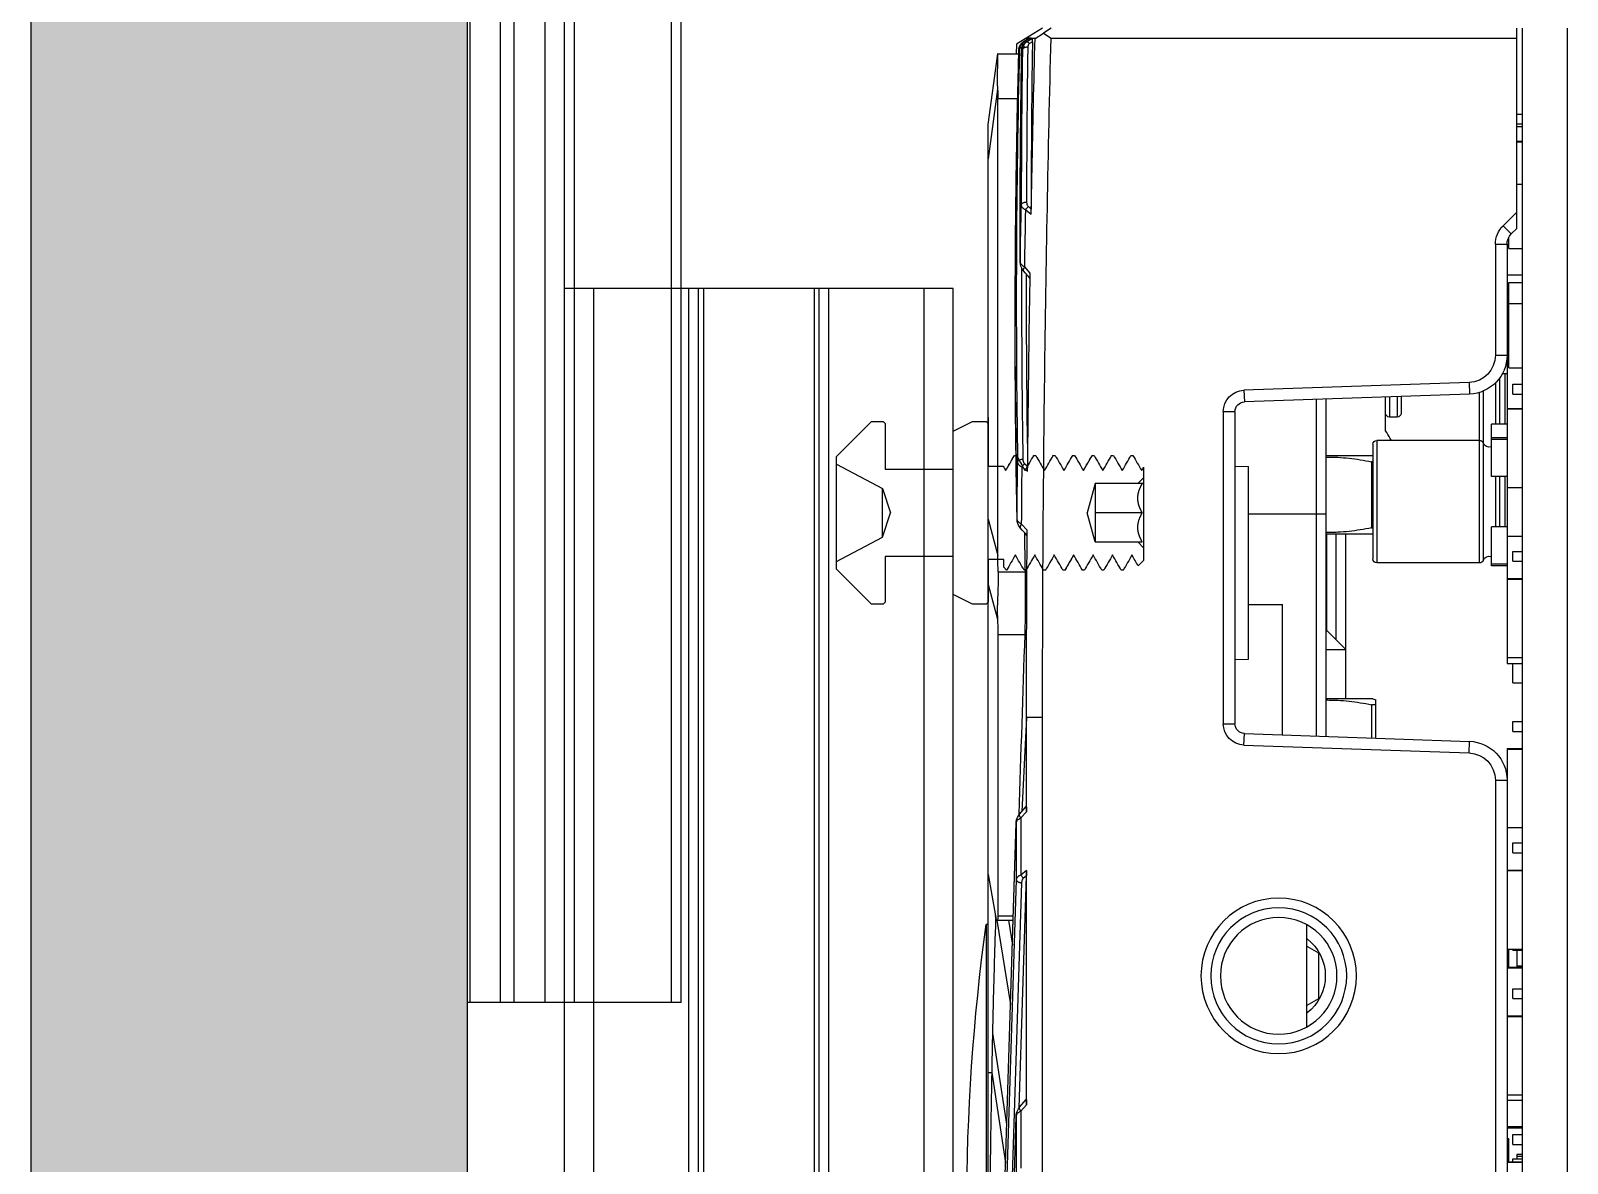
# Model space of a CAD drawing. Header units: millimetres. Extents: x 3299 to 14264, y 1863 to 5555.
# Drawn here: x 13160 to 13239, y 4075 to 4133.3 of the extents above; entities that cross this region are included whole.
import ezdxf

# ---------------------------------------------------------------- set-up
doc = ezdxf.new("R2010")
doc.units = ezdxf.units.MM
doc.layers.add('02___PRT_ALL_AXES', color=7, linetype='Continuous')
doc.layers.add('DIM', color=4, linetype='Continuous')
doc.layers.add('1轮廓线', color=7, linetype='Continuous', lineweight=25)

# ---------------------------------------------------------------- blocks, each defined once
blk = doc.blocks.new('tyfjg')
at = {"color": 30, "linetype": 'Continuous', "true_color": 0xf26722}
for p, q in [((6005.128, 3408.494), (7001.628, 3408.494)), ((7001.628, 3388.494), (7001.628, 3408.494)), ((6005.128, 3406.994), (7001.628, 3406.994)), ((6005.128, 3402.094), (7001.628, 3402.094)), ((6005.128, 3401.594), (7001.628, 3401.594)), ((7001.628, 3401.334), (6005.128, 3401.334)), ((7001.628, 3395.655), (6005.128, 3395.655)), ((6005.128, 3395.394), (7001.628, 3395.394)), ((6005.128, 3394.894), (7001.628, 3394.894)), ((6005.128, 3389.994), (7001.628, 3389.994)), ((6005.128, 3388.494), (7001.628, 3388.494))]:
    blk.add_line(p, q, dxfattribs=at)
blk = doc.blocks.new('STDGB')
at = {"color": 2, "linetype": 'Continuous'}
for p, q in [((11938.212, 3865.817), (11938.212, 3944.817)), ((11949.212, 3944.817), (11938.212, 3944.817)), ((11938.359, 3865.817), (11938.359, 3944.817)), ((11939.92, 3865.817), (11939.92, 3944.817)), ((11940.627, 3865.817), (11940.627, 3944.817)), ((11942.212, 3865.817), (11942.212, 3944.817)), ((11943.212, 3865.817), (11943.212, 3944.817)), ((11943.712, 3944.817), (11943.712, 3865.817)), ((11948.712, 3865.817), (11948.712, 3944.817)), ((11949.212, 3865.817), (11949.212, 3944.817)), ((11949.212, 3865.817), (11938.212, 3865.817))]:
    blk.add_line(p, q, dxfattribs=at)
blk = doc.blocks.new('RYFHVN')
at = {"layer": '1轮廓线', "linetype": 'Continuous', "lineweight": 25}
for p, q in [((8625.613, 3202.29), (8625.613, 3199.79)), ((8617.813, 3200.29), (8619.613, 3202.09)), ((8619.613, 3202.09), (8620.213, 3202.09)), ((8620.213, 3202.09), (8620.313, 3201.99)), ((8620.313, 3201.99), (8620.313, 3199.64)), ((8623.813, 3201.59), (8624.813, 3202.09)), ((8623.813, 3199.64), (8623.813, 3201.59)), ((8624.813, 3202.09), (8625.513, 3202.09)), ((8625.513, 3202.09), (8625.613, 3201.99)), ((8617.813, 3199.89), (8617.813, 3200.29)), ((8617.813, 3198.28), (8617.813, 3199.89)), ((8626.963, 3200.34), (8626.963, 3200.34)), ((8626.963, 3200.34), (8627.063, 3200.34)), ((8627.063, 3200.34), (8627.063, 3200.34)), ((8627.963, 3200.34), (8627.963, 3200.34)), ((8627.963, 3200.34), (8628.063, 3200.34)), ((8628.063, 3200.339), (8628.063, 3200.34)), ((8628.963, 3200.34), (8628.963, 3200.339)), ((8628.963, 3200.34), (8629.063, 3200.34)), ((8629.063, 3200.339), (8629.063, 3200.34)), ((8629.963, 3200.34), (8629.963, 3200.339)), ((8629.963, 3200.34), (8630.063, 3200.34)), ((8630.063, 3200.34), (8630.063, 3200.34)), ((8630.963, 3200.34), (8630.963, 3200.34)), ((8630.963, 3200.34), (8631.063, 3200.34)), ((8631.063, 3200.34), (8631.063, 3200.34)), ((8631.963, 3200.34), (8631.963, 3200.34)), ((8631.963, 3200.34), (8632.063, 3200.34)), ((8632.063, 3200.34), (8632.063, 3200.34)), ((8632.963, 3200.34), (8632.963, 3200.34)), ((8632.963, 3200.34), (8633.063, 3200.34)), ((8633.063, 3200.34), (8633.063, 3200.34)), ((8620.313, 3199.64), (8623.813, 3199.64)), ((8625.613, 3199.79), (8626.381, 3199.79)), ((8626.38, 3199.79), (8626.381, 3199.79)), ((8626.513, 3199.56), (8626.513, 3199.56)), ((8627.513, 3199.56), (8627.513, 3199.56)), ((8628.513, 3199.56), (8628.513, 3199.56)), ((8629.513, 3199.56), (8629.513, 3199.56)), ((8630.513, 3199.56), (8630.513, 3199.56)), ((8631.513, 3199.56), (8631.513, 3199.56)), ((8632.513, 3199.56), (8632.513, 3199.56)), ((8633.613, 3199.19), (8633.313, 3198.89)), ((8633.513, 3199.56), (8633.513, 3199.56)), ((8633.613, 3199.734), (8633.613, 3199.734)), ((8633.613, 3199.734), (8633.613, 3199.19)), ((8633.613, 3199.19), (8633.613, 3195.59)), ((8620.172, 3196.144), (8620.172, 3198.636)), ((8633.313, 3198.89), (8631.113, 3198.89)), ((8631.113, 3198.89), (8631.113, 3195.89)), ((8617.813, 3196.79), (8617.813, 3197.99)), ((8633.545, 3197.39), (8631.113, 3197.39)), ((8617.813, 3194.89), (8617.813, 3196.5)), ((8620.313, 3195.14), (8620.313, 3192.79)), ((8623.813, 3195.14), (8620.313, 3195.14)), ((8623.813, 3193.19), (8623.813, 3195.14)), ((8627.013, 3195.219), (8627.013, 3195.219)), ((8628.013, 3195.22), (8628.013, 3195.22)), ((8629.013, 3195.219), (8629.013, 3195.219)), ((8630.013, 3195.22), (8630.013, 3195.22)), ((8631.013, 3195.219), (8631.013, 3195.219)), ((8631.113, 3195.89), (8633.313, 3195.89)), ((8632.013, 3195.219), (8632.013, 3195.219)), ((8633.013, 3195.219), (8633.013, 3195.219)), ((8633.313, 3195.89), (8633.613, 3195.59)), ((8633.613, 3195.59), (8633.613, 3194.94)), ((8617.813, 3194.49), (8617.813, 3194.89)), ((8619.613, 3192.69), (8617.813, 3194.49)), ((8626.413, 3194.99), (8625.613, 3194.99)), ((8625.613, 3194.99), (8625.613, 3192.79)), ((8626.413, 3194.59), (8626.413, 3194.99)), ((8626.563, 3194.44), (8626.413, 3194.59)), ((8626.563, 3194.44), (8626.563, 3194.44)), ((8627.463, 3194.44), (8627.463, 3194.44)), ((8627.563, 3194.44), (8627.463, 3194.44)), ((8627.563, 3194.44), (8627.563, 3194.44)), ((8628.463, 3194.44), (8628.463, 3194.44)), ((8628.563, 3194.44), (8628.463, 3194.44)), ((8628.563, 3194.44), (8628.563, 3194.439)), ((8629.463, 3194.439), (8629.463, 3194.44)), ((8629.563, 3194.44), (8629.463, 3194.44)), ((8629.563, 3194.44), (8629.563, 3194.441)), ((8630.463, 3194.441), (8630.463, 3194.44)), ((8630.563, 3194.44), (8630.463, 3194.44)), ((8630.563, 3194.44), (8630.563, 3194.44)), ((8631.463, 3194.44), (8631.463, 3194.44)), ((8631.563, 3194.44), (8631.463, 3194.44)), ((8631.563, 3194.44), (8631.563, 3194.44)), ((8632.463, 3194.44), (8632.463, 3194.44)), ((8632.563, 3194.44), (8632.463, 3194.44)), ((8632.563, 3194.44), (8632.563, 3194.44)), ((8633.613, 3194.94), (8633.335, 3194.662)), ((8633.335, 3194.662), (8633.335, 3194.662)), ((8620.313, 3192.79), (8620.213, 3192.69)), ((8624.813, 3192.69), (8623.813, 3193.19)), ((8625.613, 3192.79), (8625.513, 3192.69)), ((8620.213, 3192.69), (8619.613, 3192.69)), ((8625.513, 3192.69), (8624.813, 3192.69))]:
    blk.add_line(p, q, dxfattribs=at)
at = {"layer": '1轮廓线'}
for p, q in [((8617.813, 3199.89), (8620.172, 3198.636)), ((8620.172, 3198.636), (8620.584, 3197.39)), ((8631.113, 3198.89), (8630.711, 3197.39)), ((8620.172, 3196.144), (8620.584, 3197.39)), ((8631.113, 3195.89), (8630.711, 3197.39)), ((8617.813, 3194.89), (8620.172, 3196.144))]:
    blk.add_line(p, q, dxfattribs=at)
at = {"layer": '1轮廓线', "linetype": 'Continuous', "lineweight": 25}
for points, degree in [([(8626.84, 3200.126), (8626.675, 3199.845), (8626.51, 3199.565)], 2), ([(8626.513, 3199.56), (8626.663, 3199.82), (8626.813, 3200.08), (8626.963, 3200.34)], 3), ([(8627.063, 3200.34), (8627.213, 3200.08), (8627.363, 3199.82), (8627.513, 3199.56)], 3), ([(8627.513, 3199.56), (8627.663, 3199.82), (8627.813, 3200.08), (8627.963, 3200.34)], 3), ([(8627.936, 3200.299), (8627.945, 3200.326), (8627.954, 3200.34), (8627.963, 3200.34)], 3), ([(8628.063, 3200.339), (8628.213, 3200.079), (8628.363, 3199.82), (8628.513, 3199.56)], 3), ([(8628.513, 3199.56), (8628.663, 3199.82), (8628.813, 3200.079), (8628.963, 3200.339)], 3), ([(8628.936, 3200.297), (8628.945, 3200.326), (8628.954, 3200.34), (8628.963, 3200.34)], 3), ([(8629.063, 3200.339), (8629.213, 3200.08), (8629.363, 3199.82), (8629.513, 3199.56)], 3), ([(8629.513, 3199.56), (8629.663, 3199.82), (8629.813, 3200.08), (8629.963, 3200.339)], 3), ([(8629.936, 3200.298), (8629.945, 3200.326), (8629.954, 3200.34), (8629.963, 3200.34)], 3), ([(8630.063, 3200.34), (8630.213, 3200.08), (8630.363, 3199.82), (8630.513, 3199.56)], 3), ([(8630.937, 3200.298), (8630.723, 3199.931), (8630.509, 3199.566)], 2), ([(8630.513, 3199.56), (8630.663, 3199.82), (8630.813, 3200.08), (8630.963, 3200.34)], 3), ([(8630.935, 3200.293), (8630.944, 3200.324), (8630.954, 3200.34), (8630.963, 3200.34)], 3), ([(8631.063, 3200.34), (8631.213, 3200.08), (8631.363, 3199.82), (8631.513, 3199.56)], 3), ([(8631.513, 3199.56), (8631.663, 3199.82), (8631.813, 3200.08), (8631.963, 3200.34)], 3), ([(8631.936, 3200.299), (8631.945, 3200.326), (8631.954, 3200.34), (8631.963, 3200.34)], 3), ([(8632.063, 3200.34), (8632.213, 3200.08), (8632.363, 3199.82), (8632.513, 3199.56)], 3), ([(8632.513, 3199.56), (8632.663, 3199.82), (8632.813, 3200.08), (8632.963, 3200.34)], 3), ([(8633.063, 3200.34), (8633.213, 3200.08), (8633.363, 3199.82), (8633.513, 3199.56)], 3), ([(8626.38, 3199.79), (8626.425, 3199.713), (8626.469, 3199.637), (8626.513, 3199.56)], 3), ([(8633.513, 3199.56), (8633.546, 3199.618), (8633.58, 3199.676), (8633.613, 3199.734)], 3), ([(8627.013, 3195.219), (8626.863, 3194.959), (8626.713, 3194.7), (8626.563, 3194.44)], 3), ([(8627.463, 3194.44), (8627.313, 3194.699), (8627.163, 3194.959), (8627.013, 3195.219)], 3), ([(8628.013, 3195.22), (8627.863, 3194.96), (8627.713, 3194.7), (8627.563, 3194.44)], 3), ([(8628.463, 3194.44), (8628.313, 3194.7), (8628.163, 3194.96), (8628.013, 3195.22)], 3), ([(8629.013, 3195.219), (8628.863, 3194.959), (8628.713, 3194.699), (8628.563, 3194.439)], 3), ([(8629.463, 3194.439), (8629.313, 3194.699), (8629.163, 3194.959), (8629.013, 3195.219)], 3), ([(8630.013, 3195.22), (8629.863, 3194.96), (8629.713, 3194.7), (8629.563, 3194.441)], 3), ([(8629.585, 3194.471), (8629.801, 3194.842), (8630.017, 3195.212)], 2), ([(8630.463, 3194.441), (8630.313, 3194.7), (8630.163, 3194.96), (8630.013, 3195.22)], 3), ([(8631.013, 3195.219), (8630.863, 3194.959), (8630.713, 3194.7), (8630.563, 3194.44)], 3), ([(8631.463, 3194.44), (8631.313, 3194.7), (8631.163, 3194.96), (8631.013, 3195.219)], 3), ([(8632.013, 3195.219), (8631.863, 3194.959), (8631.713, 3194.7), (8631.563, 3194.44)], 3), ([(8632.463, 3194.44), (8632.313, 3194.7), (8632.163, 3194.959), (8632.013, 3195.219)], 3), ([(8633.013, 3195.219), (8632.863, 3194.959), (8632.713, 3194.7), (8632.563, 3194.44)], 3), ([(8633.335, 3194.662), (8633.228, 3194.848), (8633.12, 3195.033), (8633.013, 3195.219)], 3), ([(8633.313, 3195.89), (8633.313, 3195.89), (8633.427, 3195.89), (8633.545, 3195.89)], 2), ([(8627.563, 3194.44), (8627.572, 3194.44), (8627.581, 3194.455), (8627.59, 3194.483)], 3), ([(8628.59, 3194.481), (8628.581, 3194.454), (8628.572, 3194.44), (8628.563, 3194.44)], 3)]:
    blk.add_open_spline(points, degree=degree, dxfattribs=at)
for points, degree, knots in [([(8617.813, 3197.99), (8617.813, 3197.99), (8617.813, 3198.015), (8617.813, 3198.036), (8617.813, 3198.109), (8617.813, 3198.16), (8617.813, 3198.215), (8617.813, 3198.28)], 2, [0, 0, 0, 0.25, 0.25, 0.5, 0.75, 0.75, 1, 1, 1]), ([(8633.613, 3198.89), (8633.427, 3198.89), (8633.313, 3198.89), (8633.313, 3198.89)], 2, [0, 0, 0, 0.500069, 1, 1, 1]), ([(8633.545, 3197.39), (8633.426, 3197.596), (8633.369, 3197.781), (8633.313, 3197.963), (8633.313, 3198.315), (8633.426, 3198.683), (8633.545, 3198.89)], 2, [0, 0, 0, 0.25, 0.25, 0.5, 0.75, 1, 1, 1]), ([(8617.813, 3196.5), (8617.813, 3196.563), (8617.813, 3196.62), (8617.813, 3196.668), (8617.813, 3196.742), (8617.813, 3196.765), (8617.813, 3196.79), (8617.813, 3196.79)], 2, [0, 0, 0, 0.250039, 0.250039, 0.500079, 0.750118, 0.750118, 1, 1, 1]), ([(8633.545, 3195.89), (8633.426, 3196.096), (8633.369, 3196.281), (8633.313, 3196.463), (8633.313, 3196.815), (8633.426, 3197.183), (8633.545, 3197.39)], 2, [0, 0, 0, 0.25, 0.25, 0.5, 0.75, 1, 1, 1]), ([(8629.588, 3194.475), (8629.587, 3194.473), (8629.586, 3194.471), (8629.578, 3194.45), (8629.57, 3194.44), (8629.563, 3194.44)], 3, [0, 0, 0, 0, 0.097677, 0.097677, 1, 1, 1, 1]), ([(8632.563, 3194.44), (8632.571, 3194.44), (8632.58, 3194.452), (8632.589, 3194.479), (8632.59, 3194.482), (8632.591, 3194.484)], 3, [0, 0, 0, 0, 0.90212, 0.90212, 1, 1, 1, 1])]:
    blk.add_open_spline(points, degree=degree, knots=knots, dxfattribs=at)
blk = doc.blocks.new('5555')
at = {"color": 7, "linetype": 'Continuous'}
for p, q in [((2254.952, 3834.509), (2254.952, 3497.009)), ((2257.252, 3497.009), (2257.252, 3834.509)), ((2257.552, 3824.209), (2257.552, 3834.509)), ((2281.514, 3834.009), (2257.552, 3834.009)), ((2281.514, 3834.509), (2281.905, 3834.259)), ((2281.905, 3834.259), (2281.514, 3834.009)), ((2282.341, 3833.989), (2281.905, 3834.259)), ((2281.952, 3834.509), (2283.293, 3833.697)), ((2282.341, 3833.989), (2282.475, 3833.992)), ((2282.475, 3833.992), (2282.756, 3833.816)), ((2282.514, 3833.994), (2282.625, 3833.997)), ((2282.794, 3833.817), (2282.514, 3833.994)), ((2282.625, 3833.997), (2282.766, 3833.909)), ((2282.652, 3833.999), (2282.777, 3834.01)), ((2282.755, 3833.935), (2282.652, 3833.999)), ((2282.777, 3834.01), (2282.782, 3833.918)), ((2282.474, 3833.816), (2282.623, 3833.722)), ((2282.848, 3833.876), (2282.755, 3833.935)), ((2282.837, 3833.883), (2282.755, 3833.935)), ((2282.794, 3833.817), (2282.756, 3833.816)), ((2282.766, 3833.909), (2282.908, 3833.821)), ((2282.766, 3833.909), (2282.829, 3833.87)), ((2282.794, 3833.817), (2282.795, 3833.816)), ((2282.829, 3833.87), (2282.908, 3833.821)), ((2282.848, 3833.876), (2282.837, 3833.883)), ((2282.935, 3833.822), (2282.848, 3833.876)), ((2282.935, 3833.822), (2282.908, 3833.821)), ((2283.026, 3833.408), (2282.988, 3833.406)), ((2283.027, 3833.408), (2283.027, 3833.404)), ((2283.027, 3833.404), (2283.027, 3833.404)), ((2283.142, 3833.419), (2283.143, 3833.413)), ((2283.17, 3833.415), (2283.143, 3833.413)), ((2283.17, 3833.415), (2283.17, 3833.412)), ((2283.171, 3833.389), (2283.17, 3833.415)), ((2283.17, 3833.389), (2283.17, 3833.415)), ((2284.262, 3833.203), (2283.174, 3833.203)), ((2283.293, 3833.697), (2283.318, 3833.203)), ((2284.752, 3829.553), (2284.262, 3833.203)), ((2284.262, 3833.203), (2284.262, 3833.203)), ((2284.252, 3830.89), (2283.219, 3830.89)), ((2284.252, 3807.392), (2284.252, 3830.89)), ((2284.27, 3831.375), (2284.752, 3827.787)), ((2257.552, 3830.098), (2257.252, 3830.098)), ((2257.552, 3829.59), (2257.252, 3829.59)), ((2257.552, 3829.463), (2257.252, 3829.463)), ((2284.752, 3501.965), (2284.752, 3829.553)), ((2257.552, 3828.701), (2257.252, 3828.701)), ((2257.552, 3828.676), (2257.252, 3828.676)), ((2257.552, 3826.49), (2257.252, 3826.49)), ((2283.101, 3826.106), (2283.1, 3822.502)), ((2283.328, 3824.616), (2283.31, 3826.182)), ((2283.334, 3824.616), (2283.315, 3826.182)), ((2282.684, 3825.333), (2282.535, 3825.209)), ((2257.552, 3825.058), (2258.257, 3824.353)), ((2282.817, 3825.175), (2282.538, 3824.943)), ((2257.552, 3824.209), (2257.832, 3823.929)), ((2258.257, 3824.353), (2257.832, 3823.929)), ((2257.952, 3823.188), (2257.952, 3823.769)), ((2257.952, 3823.188), (2257.252, 3823.188)), ((2258.052, 3823.398), (2258.052, 3801.827)), ((2258.652, 3823.398), (2258.052, 3823.398)), ((2258.652, 3823.398), (2258.652, 3817.69)), ((2282.59, 3821.912), (2282.869, 3822.235)), ((2283.023, 3822.166), (2283.023, 3822.036)), ((2283.028, 3822.166), (2283.029, 3822.036)), ((2283.1, 3822.508), (2283.1, 3822.502)), ((2258.052, 3821.827), (2257.252, 3821.827)), ((2257.952, 3821.436), (2257.252, 3821.436)), ((2257.952, 3817.041), (2257.952, 3821.436)), ((2257.952, 3820.343), (2257.252, 3820.343)), ((2258.052, 3819.951), (2257.952, 3819.951)), ((2258.052, 3819.926), (2257.952, 3819.926)), ((2258.052, 3818.701), (2257.952, 3818.701)), ((2258.052, 3818.676), (2257.952, 3818.676)), ((2258.652, 3817.69), (2258.052, 3817.69)), ((2283.35, 3816.614), (2283.356, 3817.65)), ((2283.354, 3816.614), (2283.358, 3817.65)), ((2257.952, 3817.041), (2257.252, 3817.041)), ((2258.052, 3816.74), (2258.294, 3816.74)), ((2258.152, 3814.14), (2258.152, 3816.74)), ((2257.752, 3816.203), (2257.252, 3816.203)), ((2257.752, 3815.695), (2257.752, 3816.203)), ((2258.44, 3816.509), (2258.44, 3814.14)), ((2258.626, 3814.14), (2258.626, 3816.29)), ((2259.278, 3815.849), (2259.278, 3807.134)), ((2260.003, 3816.291), (2259.982, 3815.692)), ((2260.003, 3816.291), (2271.59, 3815.887)), ((2271.59, 3815.887), (2271.569, 3815.287)), ((2257.752, 3815.695), (2257.252, 3815.695)), ((2259.464, 3807.007), (2259.464, 3815.78)), ((2259.982, 3815.692), (2271.569, 3815.287)), ((2263.502, 3815.569), (2263.502, 3814.709)), ((2263.702, 3815.562), (2263.702, 3814.509)), ((2264.102, 3815.548), (2264.102, 3814.509)), ((2267.352, 3798.084), (2267.352, 3815.434)), ((2267.852, 3798.101), (2267.852, 3815.417)), ((2258.052, 3814.951), (2257.252, 3814.951)), ((2258.052, 3814.926), (2257.252, 3814.926)), ((2272.052, 3814.787), (2272.052, 3798.731)), ((2272.652, 3814.787), (2272.052, 3814.787)), ((2272.652, 3814.787), (2272.652, 3798.731)), ((2258.052, 3814.14), (2258.852, 3814.14)), ((2258.852, 3813.457), (2258.052, 3813.457)), ((2258.852, 3811.457), (2258.852, 3814.14)), ((2258.052, 3813.357), (2258.852, 3813.357)), ((2259.464, 3813.307), (2264.752, 3813.307)), ((2264.752, 3813.307), (2264.752, 3807.007)), ((2264.952, 3813.107), (2264.952, 3807.207)), ((2264.953, 3812.525), (2264.952, 3812.525)), ((2264.952, 3812.509), (2267.352, 3812.509)), ((2264.952, 3812.209), (2265.023, 3812.209)), ((2264.953, 3812.525), (2264.953, 3807.782)), ((2265.023, 3812.209), (2265.023, 3808.809)), ((2283.004, 3811.947), (2282.72, 3811.717)), ((2282.873, 3812.106), (2282.721, 3811.982)), ((2258.052, 3811.457), (2258.852, 3811.457)), ((2258.152, 3808.857), (2258.152, 3811.457)), ((2258.44, 3811.457), (2258.44, 3808.857)), ((2258.626, 3808.857), (2258.626, 3811.457)), ((2258.052, 3810.887), (2257.252, 3810.887)), ((2267.352, 3809.509), (2271.352, 3809.509)), ((2258.052, 3808.857), (2258.852, 3808.857)), ((2258.852, 3806.857), (2258.852, 3808.857)), ((2265.023, 3808.809), (2264.952, 3808.809)), ((2282.744, 3808.686), (2283.029, 3809.007)), ((2283.265, 3809.277), (2283.266, 3809.374)), ((2283.265, 3809.277), (2283.267, 3809.374)), ((2283.265, 3809.277), (2283.265, 3809.269)), ((2283.265, 3809.269), (2283.265, 3809.269)), ((2284.752, 3809.253), (2284.252, 3807.392)), ((2258.052, 3808.387), (2257.252, 3808.387)), ((2267.352, 3808.509), (2264.953, 3808.509)), ((2266.352, 3800.009), (2266.352, 3808.509)), ((2266.852, 3803.059), (2266.852, 3808.509)), ((2267.342, 3808.509), (2267.342, 3803.509)), ((2257.752, 3807.598), (2257.252, 3807.598)), ((2257.752, 3807.09), (2257.752, 3807.598)), ((2264.952, 3807.782), (2264.953, 3807.782)), ((2257.752, 3807.09), (2257.252, 3807.09)), ((2258.852, 3806.957), (2258.052, 3806.957)), ((2258.052, 3806.857), (2258.852, 3806.857)), ((2259.464, 3807.007), (2264.752, 3807.007)), ((2284.238, 3806.551), (2282.835, 3806.551)), ((2258.052, 3806.201), (2257.252, 3806.201)), ((2258.052, 3806.176), (2257.252, 3806.176)), ((2284.752, 3805.898), (2284.273, 3804.114)), ((2269.602, 3798.162), (2269.602, 3804.859)), ((2271.352, 3804.859), (2269.602, 3804.859)), ((2266.352, 3802.559), (2267.302, 3803.509)), ((2267.352, 3803.509), (2267.302, 3803.509)), ((2284.252, 3803.327), (2282.853, 3803.327)), ((2284.252, 3803.327), (2284.252, 3788.85)), ((2267.352, 3802.559), (2266.352, 3802.559)), ((2258.052, 3802.137), (2257.252, 3802.137)), ((2258.052, 3801.827), (2257.252, 3801.827)), ((2257.752, 3800.836), (2257.752, 3801.827)), ((2257.752, 3800.836), (2257.252, 3800.836)), ((2264.952, 3800.009), (2264.802, 3799.953)), ((2264.952, 3800.009), (2267.352, 3800.009)), ((2264.802, 3797.995), (2264.802, 3799.953)), ((2264.802, 3799.709), (2265.023, 3799.709)), ((2265.023, 3799.709), (2265.023, 3798.002)), ((2257.752, 3798.848), (2257.252, 3798.848)), ((2257.752, 3798.34), (2257.752, 3798.848)), ((2272.652, 3798.731), (2272.052, 3798.731)), ((2281.952, 3532.465), (2281.952, 3799.053)), ((2281.952, 3799.053), (2282.777, 3799.053)), ((2282.777, 3794.203), (2282.777, 3799.053)), ((2282.777, 3799.053), (2283.019, 3794.21)), ((2257.752, 3798.34), (2257.252, 3798.34)), ((2271.569, 3798.231), (2259.982, 3797.826)), ((2260.003, 3797.227), (2259.982, 3797.826)), ((2271.59, 3797.631), (2260.003, 3797.227)), ((2271.59, 3797.631), (2271.569, 3798.231)), ((2258.052, 3797.451), (2257.252, 3797.451)), ((2258.052, 3797.426), (2257.252, 3797.426)), ((2258.052, 3797.451), (2258.052, 3757.137)), ((2258.652, 3795.828), (2258.052, 3795.828)), ((2258.652, 3795.828), (2258.652, 3764.19)), ((2283.133, 3794.084), (2282.788, 3794.466)), ((2283.066, 3793.883), (2282.777, 3794.203)), ((2283.066, 3793.883), (2283.066, 3790.946)), ((2283.158, 3794.085), (2283.159, 3794.05)), ((2258.052, 3793.387), (2257.252, 3793.387)), ((2283.307, 3793.616), (2283.307, 3793.625)), ((2284.178, 3766.286), (2283.307, 3793.625)), ((2283.307, 3793.616), (2283.307, 3790.707)), ((2284.177, 3766.277), (2283.307, 3793.616)), ((2257.752, 3792.598), (2257.252, 3792.598)), ((2257.752, 3792.09), (2257.252, 3792.09)), ((2257.752, 3792.09), (2257.752, 3792.598)), ((2258.052, 3791.201), (2257.252, 3791.201)), ((2258.052, 3791.176), (2257.252, 3791.176)), ((2282.777, 3779.127), (2282.777, 3791.174)), ((2282.777, 3791.174), (2283.066, 3790.946)), ((2283.162, 3778.971), (2282.781, 3790.909)), ((2282.781, 3790.909), (2282.937, 3790.786)), ((2283.033, 3790.547), (2283.916, 3762.812)), ((2283.307, 3790.707), (2284.19, 3762.972)), ((2284.752, 3790.98), (2284.371, 3788.85)), ((2268.352, 3783.138), (2268.352, 3788.38)), ((2284.252, 3788.85), (2283.459, 3788.85)), ((2284.291, 3788.619), (2283.466, 3788.619)), ((2283.709, 3788.619), (2283.507, 3787.345)), ((2284.298, 3788.618), (2283.604, 3784.293)), ((2258.052, 3787.137), (2257.252, 3787.137)), ((2257.752, 3787.09), (2257.252, 3787.09)), ((2257.252, 3787.062), (2257.552, 3787.062)), ((2257.552, 3787.09), (2257.552, 3786.201)), ((2257.752, 3787.09), (2257.752, 3787.137)), ((2257.952, 3786.201), (2257.952, 3787.137)), ((2268.352, 3787.289), (2267.752, 3786.943)), ((2267.752, 3786.943), (2267.752, 3784.575)), ((2257.252, 3786.262), (2257.552, 3786.262)), ((2258.052, 3786.201), (2257.252, 3786.201)), ((2258.052, 3786.176), (2257.252, 3786.176)), ((2257.752, 3785.098), (2257.252, 3785.098)), ((2257.752, 3784.59), (2257.752, 3785.098)), ((2257.752, 3784.59), (2257.252, 3784.59)), ((2267.752, 3784.575), (2268.352, 3784.229)), ((2258.052, 3783.701), (2257.252, 3783.701)), ((2258.052, 3783.676), (2257.252, 3783.676)), ((2284.531, 3782.807), (2283.8, 3778.137)), ((2284.571, 3780.782), (2283.864, 3776.139)), ((2284.752, 3780.782), (2284.571, 3780.782)), ((2258.052, 3779.637), (2257.252, 3779.637)), ((2258.052, 3779.373), (2257.252, 3779.373)), ((2257.252, 3779.343), (2258.052, 3779.343)), ((2283.066, 3778.807), (2282.777, 3779.127)), ((2283.133, 3779.008), (2282.788, 3779.391)), ((2283.066, 3778.807), (2283.066, 3775.87)), ((2258.052, 3778.002), (2257.252, 3778.002)), ((2257.252, 3777.931), (2258.052, 3777.931)), ((2283.307, 3778.54), (2283.307, 3778.55)), ((2284.178, 3751.211), (2283.307, 3778.55)), ((2283.307, 3778.54), (2283.307, 3775.632)), ((2284.177, 3751.202), (2283.307, 3778.54)), ((2257.752, 3777.598), (2257.252, 3777.598)), ((2257.752, 3777.09), (2257.252, 3777.09)), ((2257.752, 3777.09), (2257.752, 3777.598)), ((2257.952, 3776.201), (2257.952, 3777.373)), ((2257.952, 3777.373), (2258.052, 3777.373)), ((2257.252, 3776.573), (2257.552, 3776.573)), ((2257.252, 3776.473), (2257.552, 3776.473)), ((2257.752, 3776.348), (2257.252, 3776.348)), ((2257.552, 3776.573), (2257.552, 3776.348)), ((2257.752, 3776.201), (2257.752, 3776.348)), ((2258.052, 3776.201), (2257.252, 3776.201)), ((2258.052, 3776.176), (2257.252, 3776.176))]:
    blk.add_line(p, q, dxfattribs=at)
for points in [[(2283.027, 3833.404), (2283.021, 3833.474), (2282.999, 3833.559), (2282.963, 3833.639), (2282.915, 3833.711), (2282.854, 3833.772), (2282.795, 3833.816)], [(2283.027, 3833.408), (2283.008, 3833.407), (2282.988, 3833.406)], [(2283.101, 3826.106), (2283.076, 3829.793), (2283.027, 3833.404)], [(2283.17, 3833.415), (2283.157, 3833.414), (2283.143, 3833.413)], [(2283.265, 3809.269), (2283.357, 3817.286), (2283.325, 3825.387), (2283.17, 3833.412)], [(2282.938, 3822.036), (2282.979, 3822.089), (2283.027, 3822.173), (2283.063, 3822.264), (2283.088, 3822.363), (2283.1, 3822.471), (2283.1, 3822.502)], [(2282.602, 3821.648), (2282.682, 3821.74), (2282.837, 3821.92), (2282.938, 3822.036)], [(2282.755, 3808.422), (2282.836, 3808.512), (2282.994, 3808.691), (2283.097, 3808.807)], [(2283.097, 3808.807), (2283.138, 3808.859), (2283.187, 3808.942), (2283.224, 3809.032), (2283.251, 3809.131), (2283.264, 3809.238), (2283.265, 3809.269)], [(2283.307, 3793.625), (2283.304, 3793.666), (2283.285, 3793.788), (2283.248, 3793.9), (2283.196, 3794), (2283.133, 3794.084)], [(2283.307, 3778.55), (2283.304, 3778.59), (2283.285, 3778.713), (2283.248, 3778.825), (2283.196, 3778.925), (2283.133, 3779.008)]]:
    blk.add_lwpolyline(points, dxfattribs=at)
for radius in [4, 3.5]:
    blk.add_circle((2269.802, 3785.759), radius, dxfattribs=at)
for centre, radius, start, end in [((2282.53, 3833.396), 0.497, 48.54042, 57.90618), ((2282.531, 3833.397), 0.495, 43.43999, 48.53805), ((2282.53, 3833.396), 0.496, 38.62242, 43.44173), ((2282.53, 3833.396), 0.496, 32.40772, 38.61979), ((2282.672, 3833.399), 0.498, 48.15679, 58.183), ((2282.53, 3833.396), 0.497, 28.92208, 32.41058), ((2282.529, 3833.396), 0.498, 16.75093, 19.49881), ((2282.528, 3833.395), 0.499, 9.97982, 16.74842), ((2282.526, 3833.395), 0.501, 2.54298, 9.97202), ((2282.528, 3833.395), 0.499, 1.42367, 2.53989), ((2282.669, 3833.399), 0.501, 1.86412, 11.24028), ((885.147, 3798.486), 1398.159, 0.984451, 1.103806), ((884.875, 3798.765), 1398.191, 0.961804, 1.082316), ((1760.992, 3819.287), 522.368, 359.82045, 0.58452), ((2257.302, 3823.398), 0.75, 0, 45), ((2257.302, 3823.398), 1.35, 0, 45), ((2260.052, 3817.69), 2, 180, 268), ((2260.052, 3817.69), 1.4, 180, 268), ((1761.151, 3819.287), 522.21, 358.91229, 359.70678), ((2271.552, 3814.787), 1.1, 0, 88), ((2271.552, 3814.787), 0.5, 0, 88), ((2263.702, 3814.709), 0.2, 180, 270), ((2264.102, 3814.709), 0.2, 270, 0), ((2258.952, 3813.307), 0.35, 253.3025, 338.67631), ((2259.464, 3813.107), 0.2, 90, 158.67631), ((2264.752, 3813.107), 0.2, 0, 90), ((886.34, 3798.784), 1396.726, 0.419375, 0.539993), ((886.587, 3798.505), 1396.72, 0.44188, 0.561343), ((886.822, 3799.095), 1395.955, 359.9983, 0.39366), ((2283.065, 3809.289), 0.2, 354.40999, 356.60368), ((2258.952, 3807.007), 0.35, 21.32369, 106.6975), ((2259.464, 3807.207), 0.2, 201.32369, 270), ((2264.752, 3807.207), 0.2, 270, 0), ((2271.552, 3798.731), 0.5, 272, 0), ((2271.552, 3798.731), 1.1, 272, 0), ((2260.052, 3795.828), 2, 92, 180), ((2260.052, 3795.828), 1.4, 92, 180), ((2269.802, 3785.759), 2.4, 127.39557, 232.60443)]:
    blk.add_arc(centre, radius, start, end, dxfattribs=at)
for centre, major_axis, ratio, start_param, end_param in [((2286.752, 3828.203), (-1.594, 4.962), 0.388195, 0.759533, 0.879503), ((1582.491, 3822.238), (700.275, -18.578), 0.863121, 6.287968, 6.291261), ((2278.662, 3802.029), (2.774, 12.668), 0.383134, -1.123405, -1.051566), ((2284.752, 3804.939), (0.274, 3), 0.139425, -4.421172, -4.132423), ((1579.455, 3882.97), (-119.493, 2727.49), 0.256331, -1.614618, -1.611228), ((2282.795, 3794.011), (-0.008, 0.456), 0.03597, -0.04118, 1.135116), ((2282.795, 3791.037), (-0.006, 0.387), 0.043625, 1.207842, 1.907655), ((2284.335, 3789.119), (0.046, 0.5), 0.139425, -4.132423, -2.125294), ((2282.795, 3778.935), (-0.008, 0.456), 0.03597, -0.04118, 1.135116)]:
    blk.add_ellipse(centre, major_axis=major_axis, ratio=ratio, start_param=start_param, end_param=end_param, dxfattribs=at)
for points, knots in [([(2281.952, 3799.053), (2281.952, 3804.878), (2281.879, 3816.532), (2281.66, 3828.183), (2281.514, 3834.009)], [0, 0, 0, 0, 0.499885, 1, 1, 1, 1]), ([(2282.538, 3824.943), (2282.524, 3825.697), (2282.465, 3828.712), (2282.397, 3831.728), (2282.341, 3833.989)], [0, 0, 0, 0, 0.249959, 1, 1, 1, 1]), ([(2282.474, 3833.816), (2282.474, 3833.828), (2282.473, 3833.851), (2282.473, 3833.884), (2282.473, 3833.909), (2282.473, 3833.928), (2282.473, 3833.94), (2282.473, 3833.952), (2282.473, 3833.962), (2282.473, 3833.971), (2282.473, 3833.978), (2282.474, 3833.983), (2282.474, 3833.987), (2282.474, 3833.989), (2282.474, 3833.99), (2282.474, 3833.991), (2282.475, 3833.992), (2282.475, 3833.992), (2282.475, 3833.992)], [0, 0, 0, 0, 0.202825, 0.390161, 0.55896, 0.635418, 0.706042, 0.770347, 0.827818, 0.877936, 0.920162, 0.953944, 0.967497, 0.978742, 0.987625, 0.994105, 0.998169, 1, 1, 1, 1]), ([(2282.624, 3833.925), (2282.624, 3833.93), (2282.624, 3833.94), (2282.624, 3833.954), (2282.624, 3833.966), (2282.624, 3833.976), (2282.624, 3833.982), (2282.624, 3833.986), (2282.624, 3833.989), (2282.624, 3833.992), (2282.624, 3833.994), (2282.624, 3833.996), (2282.624, 3833.997), (2282.625, 3833.997), (2282.625, 3833.997), (2282.625, 3833.997)], [0, 0, 0, 0, 0.215638, 0.409796, 0.580306, 0.724969, 0.786892, 0.84148, 0.888437, 0.927471, 0.958315, 0.980738, 0.994548, 0.998228, 1, 1, 1, 1]), ([(2282.474, 3833.816), (2282.485, 3833.099), (2282.523, 3830.23), (2282.538, 3827.361), (2282.535, 3825.209)], [0, 0, 0, 0, 0.250005, 1, 1, 1, 1]), ([(2282.756, 3833.816), (2282.754, 3833.816), (2282.751, 3833.818), (2282.746, 3833.818), (2282.74, 3833.818), (2282.731, 3833.816), (2282.718, 3833.81), (2282.702, 3833.8), (2282.684, 3833.785), (2282.664, 3833.767), (2282.644, 3833.746), (2282.63, 3833.73), (2282.623, 3833.722)], [0, 0, 0, 0, 0.028422, 0.058942, 0.092912, 0.131291, 0.223329, 0.33748, 0.473713, 0.630896, 0.807232, 1, 1, 1, 1]), ([(2282.623, 3833.722), (2282.637, 3833.713), (2282.664, 3833.691), (2282.693, 3833.65), (2282.71, 3833.605), (2282.714, 3833.574), (2282.715, 3833.558)], [0, 0, 0, 0, 0.265041, 0.518593, 0.76249, 1, 1, 1, 1]), ([(2282.715, 3833.558), (2282.725, 3832.893), (2282.76, 3830.232), (2282.774, 3827.571), (2282.774, 3825.575)], [0, 0, 0, 0, 0.250004, 1, 1, 1, 1]), ([(2282.98, 3833.439), (2282.976, 3833.447), (2282.965, 3833.464), (2282.944, 3833.486), (2282.916, 3833.506), (2282.883, 3833.523), (2282.846, 3833.537), (2282.789, 3833.552), (2282.745, 3833.557), (2282.715, 3833.558)], [0, 0, 0, 0, 0.091473, 0.192381, 0.304094, 0.426714, 0.559408, 0.700618, 1, 1, 1, 1]), ([(2282.756, 3833.816), (2282.791, 3833.794), (2282.855, 3833.741), (2282.929, 3833.641), (2282.976, 3833.528), (2282.987, 3833.446), (2282.988, 3833.406)], [0, 0, 0, 0, 0.252679, 0.503388, 0.752311, 1, 1, 1, 1]), ([(2282.908, 3833.821), (2282.906, 3833.822), (2282.902, 3833.824), (2282.895, 3833.824), (2282.887, 3833.822), (2282.878, 3833.819), (2282.868, 3833.814), (2282.853, 3833.804), (2282.842, 3833.795), (2282.834, 3833.788)], [0, 0, 0, 0, 0.073728, 0.155831, 0.251583, 0.364093, 0.494918, 0.644681, 1, 1, 1, 1]), ([(2282.987, 3833.547), (2282.968, 3833.552), (2282.929, 3833.56), (2282.889, 3833.563), (2282.869, 3833.564)], [0, 0, 0, 0, 0.488594, 1, 1, 1, 1]), ([(2282.908, 3833.821), (2282.942, 3833.8), (2283.006, 3833.748), (2283.08, 3833.651), (2283.128, 3833.539), (2283.141, 3833.459), (2283.142, 3833.419)], [0, 0, 0, 0, 0.252677, 0.503415, 0.752352, 1, 1, 1, 1]), ([(2282.998, 3833.562), (2282.991, 3833.581), (2282.981, 3833.606), (2282.968, 3833.63), (2282.965, 3833.636)], [0, 0, 0, 0, 0.749665, 1, 1, 1, 1]), ([(2282.988, 3833.406), (2282.988, 3833.412), (2282.986, 3833.423), (2282.982, 3833.434), (2282.98, 3833.439)], [0, 0, 0, 0, 0.49198, 1, 1, 1, 1]), ([(2282.988, 3833.406), (2282.998, 3832.741), (2283.033, 3830.079), (2283.048, 3827.417), (2283.047, 3825.42)], [0, 0, 0, 0, 0.250004, 1, 1, 1, 1]), ([(2283.161, 3833.496), (2283.155, 3833.522), (2283.141, 3833.574), (2283.107, 3833.647), (2283.061, 3833.713), (2283.024, 3833.752), (2283.004, 3833.77)], [0, 0, 0, 0, 0.249043, 0.49848, 0.748697, 1, 1, 1, 1]), ([(2283.122, 3833.467), (2283.116, 3833.475), (2283.101, 3833.491), (2283.074, 3833.511), (2283.041, 3833.528), (2283.017, 3833.538), (2283.005, 3833.542)], [0, 0, 0, 0, 0.214975, 0.453262, 0.715459, 1, 1, 1, 1]), ([(2283.1, 3822.508), (2283.11, 3825.233), (2283.095, 3828.867), (2283.042, 3832.499), (2283.027, 3833.408)], [0, 0, 0, 0, 0.749994, 1, 1, 1, 1]), ([(2283.134, 3833.446), (2283.134, 3833.448), (2283.13, 3833.455), (2283.126, 3833.462), (2283.122, 3833.467)], [0, 0, 0, 0, 0.243188, 1, 1, 1, 1]), ([(2283.143, 3833.413), (2283.142, 3833.419), (2283.141, 3833.43), (2283.137, 3833.441), (2283.134, 3833.446)], [0, 0, 0, 0, 0.49235, 1, 1, 1, 1]), ([(2283.143, 3833.413), (2283.231, 3829.877), (2283.335, 3822.802), (2283.295, 3815.726), (2283.239, 3812.189)], [0, 0, 0, 0, 0.500006, 1, 1, 1, 1]), ([(2283.315, 3826.182), (2283.307, 3826.782), (2283.272, 3829.185), (2283.219, 3831.588), (2283.171, 3833.389)], [0, 0, 0, 0, 0.249994, 1, 1, 1, 1]), ([(2284.262, 3833.203), (2284.262, 3833.201), (2284.262, 3833.198), (2284.263, 3833.19), (2284.263, 3833.179), (2284.263, 3833.164), (2284.264, 3833.146), (2284.265, 3833.123), (2284.265, 3833.098), (2284.266, 3833.056), (2284.268, 3832.995), (2284.27, 3832.911), (2284.272, 3832.814), (2284.274, 3832.703), (2284.277, 3832.578), (2284.28, 3832.387), (2284.283, 3832.179), (2284.284, 3831.956), (2284.283, 3831.772), (2284.281, 3831.611), (2284.277, 3831.478), (2284.273, 3831.41), (2284.27, 3831.375)], [0, 0, 0, 0, 0.002103, 0.006221, 0.012351, 0.020489, 0.030629, 0.042765, 0.056886, 0.072982, 0.111054, 0.156863, 0.210276, 0.271131, 0.339248, 0.414424, 0.585045, 0.679987, 0.780984, 0.887744, 0.943201, 1, 1, 1, 1]), ([(2282.774, 3825.575), (2282.774, 3825.553), (2282.771, 3825.509), (2282.759, 3825.455), (2282.743, 3825.414), (2282.723, 3825.374), (2282.702, 3825.347), (2282.684, 3825.333)], [0, 0, 0, 0, 0.247244, 0.494261, 0.618509, 0.743766, 1, 1, 1, 1]), ([(2282.817, 3825.175), (2282.808, 3825.19), (2282.789, 3825.219), (2282.757, 3825.26), (2282.722, 3825.298), (2282.697, 3825.321), (2282.684, 3825.333)], [0, 0, 0, 0, 0.247551, 0.500958, 0.75388, 1, 1, 1, 1]), ([(2283.047, 3825.42), (2283.047, 3825.43), (2283.041, 3825.451), (2283.024, 3825.479), (2282.998, 3825.504), (2282.964, 3825.527), (2282.923, 3825.546), (2282.877, 3825.561), (2282.826, 3825.571), (2282.791, 3825.574), (2282.774, 3825.575)], [0, 0, 0, 0, 0.087827, 0.183233, 0.290246, 0.410524, 0.543767, 0.688276, 0.841458, 1, 1, 1, 1]), ([(2283.047, 3825.42), (2283.047, 3825.408), (2283.044, 3825.383), (2283.032, 3825.347), (2283.014, 3825.312), (2282.988, 3825.279), (2282.955, 3825.248), (2282.915, 3825.22), (2282.869, 3825.195), (2282.835, 3825.181), (2282.817, 3825.175)], [0, 0, 0, 0, 0.102265, 0.206714, 0.315918, 0.432178, 0.557501, 0.69338, 0.840802, 1, 1, 1, 1]), ([(2282.538, 3824.943), (2282.537, 3824.989), (2282.536, 3825.078), (2282.535, 3825.166), (2282.535, 3825.209)], [0, 0, 0, 0, 0.521885, 1, 1, 1, 1]), ([(2282.869, 3822.235), (2282.887, 3822.243), (2282.921, 3822.261), (2282.967, 3822.291), (2283.006, 3822.324), (2283.039, 3822.359), (2283.065, 3822.395), (2283.084, 3822.432), (2283.096, 3822.47), (2283.1, 3822.496), (2283.1, 3822.508)], [0, 0, 0, 0, 0.157267, 0.304167, 0.440715, 0.567416, 0.685194, 0.795351, 0.899579, 1, 1, 1, 1]), ([(2282.869, 3822.235), (2282.878, 3822.225), (2282.893, 3822.205), (2282.914, 3822.174), (2282.93, 3822.145), (2282.942, 3822.118), (2282.949, 3822.093), (2282.951, 3822.07), (2282.948, 3822.054), (2282.943, 3822.043), (2282.94, 3822.038), (2282.938, 3822.036)], [0, 0, 0, 0, 0.17697, 0.341702, 0.49152, 0.624723, 0.740425, 0.839167, 0.923667, 0.962399, 1, 1, 1, 1]), ([(2282.602, 3821.648), (2282.602, 3821.647), (2282.602, 3821.647), (2282.602, 3821.647), (2282.602, 3821.648), (2282.601, 3821.648), (2282.601, 3821.649), (2282.6, 3821.651), (2282.6, 3821.654), (2282.6, 3821.657), (2282.599, 3821.661), (2282.599, 3821.666), (2282.598, 3821.671), (2282.598, 3821.68), (2282.597, 3821.693), (2282.596, 3821.709), (2282.595, 3821.728), (2282.594, 3821.749), (2282.593, 3821.778), (2282.592, 3821.817), (2282.591, 3821.864), (2282.591, 3821.896), (2282.59, 3821.912)], [0, 0, 0, 0, 0.00096, 0.00173, 0.00271, 0.004154, 0.008756, 0.015862, 0.02561, 0.03811, 0.053406, 0.071474, 0.092282, 0.115793, 0.170424, 0.2341, 0.305375, 0.382668, 0.464575, 0.637618, 0.817554, 1, 1, 1, 1]), ([(2282.72, 3811.717), (2282.712, 3812.566), (2282.678, 3815.965), (2282.632, 3819.363), (2282.59, 3821.912)], [0, 0, 0, 0, 0.249975, 1, 1, 1, 1]), ([(2282.791, 3821.853), (2282.793, 3821.03), (2282.793, 3817.74), (2282.762, 3814.45), (2282.721, 3811.982)], [0, 0, 0, 0, 0.249999, 1, 1, 1, 1]), ([(2283.029, 3822.036), (2283.035, 3819.613), (2283.022, 3816.383), (2282.979, 3813.154), (2282.966, 3812.347)], [0, 0, 0, 0, 0.749995, 1, 1, 1, 1]), ([(2267.352, 3812.453), (2267.254, 3812.453), (2267.059, 3812.451), (2266.669, 3812.436), (2266.182, 3812.396), (2265.601, 3812.318), (2265.215, 3812.248), (2265.023, 3812.209)], [0, 0, 0, 0, 0.124788, 0.249598, 0.499354, 0.749458, 1, 1, 1, 1]), ([(2282.72, 3811.717), (2282.719, 3811.763), (2282.719, 3811.851), (2282.72, 3811.94), (2282.721, 3811.982)], [0, 0, 0, 0, 0.521891, 1, 1, 1, 1]), ([(2282.966, 3812.347), (2282.966, 3812.325), (2282.962, 3812.281), (2282.949, 3812.228), (2282.933, 3812.187), (2282.913, 3812.147), (2282.891, 3812.12), (2282.873, 3812.106)], [0, 0, 0, 0, 0.246988, 0.493915, 0.618184, 0.743508, 1, 1, 1, 1]), ([(2283.004, 3811.947), (2282.995, 3811.962), (2282.976, 3811.991), (2282.945, 3812.032), (2282.91, 3812.071), (2282.886, 3812.095), (2282.873, 3812.106)], [0, 0, 0, 0, 0.247791, 0.501295, 0.754143, 1, 1, 1, 1]), ([(2283.239, 3812.189), (2283.239, 3812.199), (2283.234, 3812.22), (2283.216, 3812.248), (2283.19, 3812.274), (2283.156, 3812.297), (2283.115, 3812.316), (2283.069, 3812.331), (2283.019, 3812.342), (2282.984, 3812.345), (2282.966, 3812.347)], [0, 0, 0, 0, 0.087768, 0.183381, 0.290691, 0.411218, 0.544575, 0.689013, 0.841925, 1, 1, 1, 1]), ([(2283.239, 3812.189), (2283.239, 3812.177), (2283.235, 3812.152), (2283.223, 3812.117), (2283.203, 3812.082), (2283.177, 3812.049), (2283.144, 3812.019), (2283.103, 3811.991), (2283.056, 3811.966), (2283.022, 3811.953), (2283.004, 3811.947)], [0, 0, 0, 0, 0.101941, 0.206285, 0.315547, 0.43196, 0.557458, 0.69347, 0.840923, 1, 1, 1, 1]), ([(2265.023, 3808.809), (2265.215, 3808.77), (2265.601, 3808.7), (2266.182, 3808.622), (2266.669, 3808.582), (2267.059, 3808.567), (2267.254, 3808.565), (2267.352, 3808.565)], [0, 0, 0, 0, 0.250542, 0.500646, 0.750402, 0.875212, 1, 1, 1, 1]), ([(2282.755, 3808.422), (2282.755, 3808.422), (2282.755, 3808.421), (2282.754, 3808.422), (2282.754, 3808.423), (2282.753, 3808.425), (2282.753, 3808.427), (2282.752, 3808.43), (2282.752, 3808.434), (2282.751, 3808.439), (2282.751, 3808.444), (2282.75, 3808.453), (2282.749, 3808.465), (2282.748, 3808.482), (2282.747, 3808.501), (2282.747, 3808.521), (2282.746, 3808.543), (2282.746, 3808.566), (2282.745, 3808.597), (2282.744, 3808.637), (2282.744, 3808.67), (2282.744, 3808.686)], [0, 0, 0, 0, 0.002243, 0.004634, 0.00896, 0.015707, 0.025066, 0.037164, 0.052073, 0.069778, 0.090252, 0.113463, 0.167645, 0.231074, 0.302299, 0.379713, 0.46187, 0.547539, 0.635675, 0.816552, 1, 1, 1, 1]), ([(2283.029, 3809.007), (2283.049, 3809.016), (2283.088, 3809.036), (2283.139, 3809.071), (2283.183, 3809.109), (2283.207, 3809.137), (2283.217, 3809.151)], [0, 0, 0, 0, 0.281266, 0.54132, 0.780422, 1, 1, 1, 1]), ([(2283.029, 3809.007), (2283.037, 3808.997), (2283.053, 3808.976), (2283.073, 3808.946), (2283.089, 3808.916), (2283.101, 3808.889), (2283.108, 3808.863), (2283.11, 3808.841), (2283.107, 3808.824), (2283.102, 3808.814), (2283.098, 3808.809), (2283.097, 3808.807)], [0, 0, 0, 0, 0.177418, 0.342573, 0.49273, 0.626133, 0.741837, 0.840339, 0.924343, 0.96275, 1, 1, 1, 1]), ([(2283.217, 3809.151), (2283.23, 3809.169), (2283.247, 3809.198), (2283.26, 3809.239), (2283.263, 3809.259), (2283.264, 3809.269)], [0, 0, 0, 0, 0.520726, 0.764145, 1, 1, 1, 1]), ([(2282.853, 3803.327), (2282.849, 3803.451), (2282.841, 3803.709), (2282.83, 3804.246), (2282.822, 3804.939), (2282.823, 3805.631), (2282.828, 3806.169), (2282.832, 3806.426), (2282.835, 3806.551)], [0, 0, 0, 0, 0.115954, 0.239605, 0.500003, 0.760401, 0.884052, 1, 1, 1, 1]), ([(2284.238, 3806.551), (2284.234, 3806.459), (2284.232, 3806.27), (2284.238, 3805.98), (2284.249, 3805.678), (2284.267, 3805.263), (2284.282, 3804.844), (2284.284, 3804.425), (2284.278, 3804.217), (2284.273, 3804.114)], [0, 0, 0, 0, 0.113263, 0.23265, 0.356831, 0.484411, 0.744042, 0.873202, 1, 1, 1, 1]), ([(2267.352, 3799.953), (2267.254, 3799.953), (2267.059, 3799.951), (2266.669, 3799.936), (2266.182, 3799.896), (2265.601, 3799.818), (2265.215, 3799.748), (2265.023, 3799.709)], [0, 0, 0, 0, 0.124788, 0.249598, 0.499354, 0.749458, 1, 1, 1, 1]), ([(2283.066, 3793.883), (2283.074, 3793.893), (2283.09, 3793.914), (2283.11, 3793.945), (2283.126, 3793.974), (2283.138, 3794.002), (2283.145, 3794.027), (2283.147, 3794.05), (2283.144, 3794.066), (2283.139, 3794.077), (2283.135, 3794.082), (2283.133, 3794.084)], [0, 0, 0, 0, 0.177781, 0.343274, 0.493701, 0.627259, 0.742963, 0.841273, 0.924881, 0.96303, 1, 1, 1, 1]), ([(2283.234, 3793.767), (2283.224, 3793.778), (2283.201, 3793.8), (2283.161, 3793.831), (2283.116, 3793.859), (2283.083, 3793.875), (2283.066, 3793.883)], [0, 0, 0, 0, 0.224787, 0.466098, 0.724542, 1, 1, 1, 1]), ([(2283.295, 3793.668), (2283.289, 3793.686), (2283.272, 3793.721), (2283.248, 3793.752), (2283.234, 3793.767)], [0, 0, 0, 0, 0.477411, 1, 1, 1, 1]), ([(2283.307, 3793.616), (2283.306, 3793.62), (2283.304, 3793.638), (2283.3, 3793.656), (2283.295, 3793.668)], [0, 0, 0, 0, 0.245957, 1, 1, 1, 1]), ([(2283.066, 3790.946), (2283.057, 3790.931), (2283.039, 3790.902), (2283.008, 3790.86), (2282.974, 3790.821), (2282.949, 3790.797), (2282.937, 3790.786)], [0, 0, 0, 0, 0.248018, 0.501621, 0.754402, 1, 1, 1, 1]), ([(2282.937, 3790.786), (2282.955, 3790.772), (2282.977, 3790.745), (2282.998, 3790.706), (2283.015, 3790.665), (2283.028, 3790.612), (2283.032, 3790.569), (2283.033, 3790.547)], [0, 0, 0, 0, 0.256695, 0.382089, 0.506385, 0.753251, 1, 1, 1, 1]), ([(2283.307, 3790.707), (2283.306, 3790.697), (2283.3, 3790.677), (2283.283, 3790.648), (2283.257, 3790.622), (2283.223, 3790.599), (2283.182, 3790.579), (2283.136, 3790.564), (2283.086, 3790.553), (2283.051, 3790.548), (2283.033, 3790.547)], [0, 0, 0, 0, 0.087721, 0.183554, 0.291171, 0.41195, 0.545418, 0.68978, 0.84241, 1, 1, 1, 1]), ([(2283.066, 3790.946), (2283.084, 3790.94), (2283.119, 3790.927), (2283.166, 3790.903), (2283.207, 3790.876), (2283.241, 3790.846), (2283.268, 3790.813), (2283.288, 3790.779), (2283.301, 3790.744), (2283.306, 3790.719), (2283.307, 3790.707)], [0, 0, 0, 0, 0.158904, 0.306341, 0.442472, 0.568149, 0.684741, 0.794091, 0.898356, 1, 1, 1, 1]), ([(2284.363, 3788.811), (2284.397, 3787.818), (2284.46, 3785.817), (2284.509, 3783.816), (2284.531, 3782.807)], [0, 0, 0, 0, 0.496, 1, 1, 1, 1]), ([(2284.531, 3782.807), (2284.534, 3782.642), (2284.549, 3781.966), (2284.562, 3781.291), (2284.571, 3780.782)], [0, 0, 0, 0, 0.245414, 1, 1, 1, 1]), ([(2284.571, 3780.782), (2284.601, 3779.114), (2284.707, 3772.44), (2284.752, 3765.765), (2284.752, 3760.758)], [0, 0, 0, 0, 0.249927, 1, 1, 1, 1]), ([(2283.066, 3778.807), (2283.074, 3778.818), (2283.09, 3778.838), (2283.11, 3778.869), (2283.126, 3778.899), (2283.138, 3778.927), (2283.145, 3778.952), (2283.147, 3778.974), (2283.144, 3778.991), (2283.139, 3779.002), (2283.135, 3779.006), (2283.133, 3779.008)], [0, 0, 0, 0, 0.177781, 0.343274, 0.493701, 0.627259, 0.742963, 0.841273, 0.924881, 0.96303, 1, 1, 1, 1]), ([(2283.234, 3778.691), (2283.224, 3778.703), (2283.201, 3778.725), (2283.161, 3778.755), (2283.116, 3778.783), (2283.083, 3778.8), (2283.066, 3778.807)], [0, 0, 0, 0, 0.224787, 0.466098, 0.724542, 1, 1, 1, 1]), ([(2283.295, 3778.593), (2283.289, 3778.611), (2283.272, 3778.646), (2283.248, 3778.676), (2283.234, 3778.691)], [0, 0, 0, 0, 0.477411, 1, 1, 1, 1]), ([(2283.307, 3778.54), (2283.306, 3778.545), (2283.304, 3778.563), (2283.3, 3778.58), (2283.295, 3778.593)], [0, 0, 0, 0, 0.245957, 1, 1, 1, 1])]:
    blk.add_open_spline(points, degree=3, knots=knots, dxfattribs=at)
at = {"layer": '02___PRT_ALL_AXES', "color": 7, "linetype": 'Continuous'}
for p, q in [((2264.302, 3813.807), (2264.302, 3815.541)), ((2263.702, 3814.509), (2264.102, 3814.509)), ((2272.052, 3811.989), (2271.352, 3811.971)), ((2271.352, 3802.047), (2271.352, 3811.971)), ((2272.052, 3802.029), (2271.352, 3802.047)), ((2284.752, 3788.409), (2284.852, 3788.409)), ((2284.852, 3788.409), (2284.852, 3759.109))]:
    blk.add_line(p, q, dxfattribs=at)
blk.add_circle((2269.802, 3785.759), 3, dxfattribs=at)
blk.add_arc((2178.041, 3773.759), 107.811, 352.19017, 7.80983, dxfattribs=at)
blk.add_open_spline([(2263.994, 3813.303), (2264.016, 3813.338), (2264.122, 3813.505), (2264.224, 3813.673), (2264.302, 3813.807)], degree=3, knots=[0, 0, 0, 0, 0.211424, 1, 1, 1, 1], dxfattribs=at)
blk = doc.blocks.new('*U165')
blk.add_blockref('5555', (-2270.402, -3671.759))
blk = doc.blocks.new('*U166')
at = {"color": 0, "linetype": 'ByBlock', "lineweight": -2, "transparency": 16777216}
blk.add_blockref('*U165', (0, 675), dxfattribs=at)

msp = doc.modelspace()

# ---------------------------------------------------------------- hatches: boundary and pattern name
h = msp.add_hatch()
h.set_pattern_fill('ANSI36', color=256, scale=4)
h.set_pattern_definition([(45, (-2828.392, 1472.21), (6.735192, 24.695704), [31.75, -6.35, 0, -6.35])])
h.paths.add_polyline_path([(13159.98057, 3052.85573), (13182.44798, 3052.85573), (13182.44798, 4951.10786), (13159.98057, 4951.10786)])

# ---------------------------------------------------------------- linework, layer by layer
at = {"layer": 'DIM', "color": 0}
msp.add_lwpolyline([(13159.98057, 4951.10786), (13159.98057, 3052.85573), (13182.44798, 3052.85573), (13182.44798, 4951.10786)], close=True, dxfattribs=at)

# ---------------------------------------------------------------- block references
at = {"xscale": -1}
msp.add_blockref('*U166', (13223.59798, 3295.67844), dxfattribs=at)
for name, p in [('STDGB', (1244.23556, 217.48572)), ('RYFHVN', (4583.63498, 911.11329))]:
    msp.add_blockref(name, p)
at = {"rotation": 90}
msp.add_blockref('tyfjg', (16595.94238, -2881.58473), dxfattribs=at)

doc.saveas('drawing.dxf')
